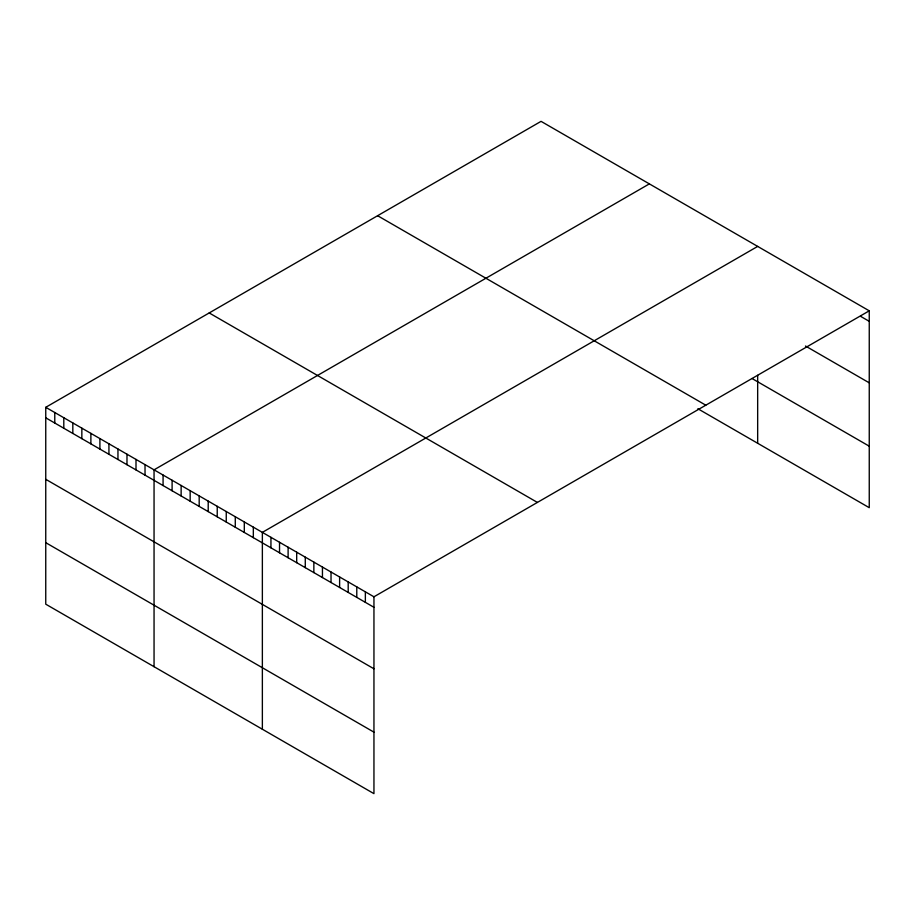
<?xml version="1.0" encoding="UTF-8"?>
<svg xmlns="http://www.w3.org/2000/svg" width="915" height="915" viewBox="0 0 915 915"><rect width="100%" height="100%" fill="white"/><g stroke="black" fill="none" stroke-linecap="round" stroke-linejoin="round"><path stroke-width="1.37" d="M869.25 310.825L373.949 596.797L373.949 793.648L45.75 604.175L45.75 407.312L541.051 121.352L869.25 310.825L869.25 507.688L697.87 408.742M649.364 183.881L154.052 469.841L154.052 666.703M757.666 246.41L262.365 532.37L262.365 729.232M860.672 316.384L869.25 321.337M805.486 346.019L869.25 382.836M752.027 378.513L869.25 446.188M377.609 215.711L705.797 405.196M209.203 312.941L537.391 502.426M45.75 407.312L373.949 596.797M45.75 417.812L373.949 607.297M45.75 479.311L373.949 668.796M45.75 542.675L373.949 732.149M757.666 375.299L757.666 443.272M365.36 591.833L365.36 602.345M356.781 586.881L356.781 597.381M348.192 581.929L348.192 592.428M339.614 576.965L339.614 587.476M331.024 572.012L331.024 582.523M322.446 567.06L322.446 577.559M313.856 562.107L313.856 572.607M305.278 557.144L305.278 567.655M296.689 552.191L296.689 562.691M288.111 547.239L288.111 557.738M279.533 542.275L279.533 552.786M270.943 537.322L270.943 547.833M253.329 527.154L253.329 537.665M244.305 521.95L244.305 532.45M235.281 516.735L235.281 527.246M226.257 511.519L226.257 522.03M217.232 506.315L217.232 516.815M208.208 501.1L208.208 511.611M199.184 495.896L199.184 506.395M190.16 490.68L190.16 501.191M181.136 485.476L181.136 495.976M172.1 480.261L172.1 490.76M163.076 475.045L163.076 485.556M145.028 464.626L145.028 475.137M136.003 459.422L136.003 469.921M126.979 454.206L126.979 464.706M117.955 448.99L117.955 459.502M108.931 443.786L108.931 454.286M99.907 438.571L99.907 449.082M90.882 433.367L90.882 443.866M81.847 428.151L81.847 438.662M72.823 422.947L72.823 433.447M63.798 417.732L63.798 428.231M54.774 412.516L54.774 423.027"/></g></svg>
